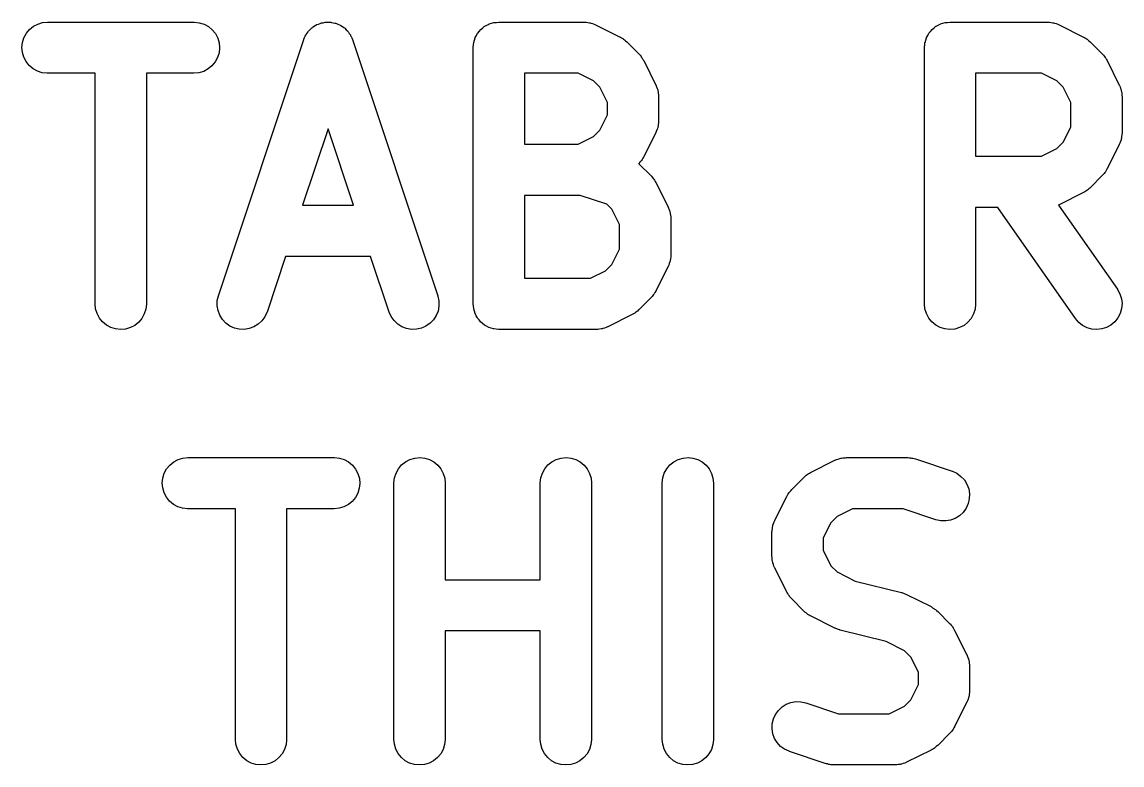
# Model space of a CAD drawing. Extents: x 74 to 212, y -170 to -83.
# Drawn here: x 74.14 to 80.58, y -163.01 to -158.66 of the extents above; entities that cross this region are included whole.
import ezdxf

# ---------------------------------------------------------------- set-up
doc = ezdxf.new("R2010")
doc.units = 0
doc.header["$MEASUREMENT"] = 0
doc.layers.add('BLACK', color=7, linetype='CONTINUOUS')

msp = doc.modelspace()

# ---------------------------------------------------------------- linework, layer by layer
at = {"layer": 'BLACK', "linetype": 'CONTINUOUS'}
for p, q in [((74.1817, -158.703), (74.2044, -158.684)), ((74.2044, -158.684), (74.2302, -158.671)), ((74.2302, -158.671), (74.2582, -158.662)), ((74.2582, -158.662), (74.2874, -158.659)), ((74.2874, -158.659), (75.1445, -158.659)), ((75.1445, -158.659), (75.1466, -158.659)), ((75.1466, -158.659), (75.1757, -158.663)), ((75.1757, -158.663), (75.2036, -158.671)), ((75.2036, -158.671), (75.2293, -158.685)), ((75.2293, -158.685), (75.2517, -158.704)), ((75.8396, -158.69), (75.8485, -158.684)), ((75.8485, -158.684), (75.857, -158.678)), ((75.857, -158.678), (75.8609, -158.677)), ((75.8609, -158.677), (75.8646, -158.674)), ((75.8646, -158.674), (75.8743, -158.671)), ((75.8743, -158.671), (75.8838, -158.667)), ((75.8838, -158.667), (75.888, -158.666)), ((75.888, -158.666), (75.892, -158.664)), ((75.892, -158.664), (75.9022, -158.663)), ((75.9022, -158.663), (75.9124, -158.66)), ((75.9124, -158.66), (75.9167, -158.66)), ((75.9167, -158.66), (75.9209, -158.66)), ((75.9209, -158.66), (75.9313, -158.66)), ((75.9313, -158.66), (75.9416, -158.66)), ((75.9416, -158.66), (75.9459, -158.66)), ((75.9459, -158.66), (75.9502, -158.661)), ((75.9502, -158.661), (75.9603, -158.663)), ((75.9603, -158.663), (75.9705, -158.665)), ((75.9705, -158.665), (75.9745, -158.666)), ((75.9745, -158.666), (75.9787, -158.667)), ((75.9787, -158.667), (75.9881, -158.672)), ((75.9881, -158.672), (75.9978, -158.675)), ((75.9978, -158.675), (76.0014, -158.678)), ((76.0014, -158.678), (76.0053, -158.679)), ((76.0053, -158.679), (76.0137, -158.685)), ((76.0137, -158.685), (76.0225, -158.691)), ((76.8363, -158.693), (76.8472, -158.684)), ((76.8472, -158.684), (76.8477, -158.684)), ((76.8477, -158.684), (76.8481, -158.684)), ((76.8481, -158.684), (76.8606, -158.677)), ((76.8606, -158.677), (76.8731, -158.671)), ((76.8731, -158.671), (76.8736, -158.67)), ((76.8736, -158.67), (76.874, -158.67)), ((76.874, -158.67), (76.8876, -158.666)), ((76.8876, -158.666), (76.9011, -158.662)), ((76.9011, -158.662), (76.9016, -158.662)), ((76.9016, -158.662), (76.9021, -158.662)), ((76.9021, -158.662), (76.9162, -158.661)), ((76.9162, -158.661), (76.9302, -158.659)), ((76.9302, -158.659), (77.4302, -158.659)), ((77.4302, -158.659), (77.4323, -158.659)), ((77.4323, -158.659), (77.4367, -158.66)), ((77.4367, -158.66), (77.4411, -158.66)), ((77.4411, -158.66), (77.4512, -158.661)), ((77.4512, -158.661), (77.4614, -158.663)), ((77.4614, -158.663), (77.4656, -158.664)), ((77.4656, -158.664), (77.47, -158.665)), ((77.47, -158.665), (77.4795, -158.668)), ((77.4795, -158.668), (77.4893, -158.671)), ((77.4893, -158.671), (77.4932, -158.674)), ((77.4932, -158.674), (77.4973, -158.675)), ((77.4973, -158.675), (77.6402, -158.747)), ((79.4791, -158.693), (79.4901, -158.684)), ((79.4901, -158.684), (79.4905, -158.684)), ((79.4905, -158.684), (79.491, -158.684)), ((79.491, -158.684), (79.5035, -158.677)), ((79.5035, -158.677), (79.5159, -158.671)), ((79.5159, -158.671), (79.5164, -158.67)), ((79.5164, -158.67), (79.5169, -158.67)), ((79.5169, -158.67), (79.5305, -158.666)), ((79.5305, -158.666), (79.544, -158.662)), ((79.544, -158.662), (79.5445, -158.662)), ((79.5445, -158.662), (79.545, -158.662)), ((79.545, -158.662), (79.559, -158.661)), ((79.559, -158.661), (79.5731, -158.659)), ((79.5731, -158.659), (80.1445, -158.659)), ((80.1445, -158.659), (80.1466, -158.659)), ((80.1466, -158.659), (80.151, -158.66)), ((80.151, -158.66), (80.1554, -158.66)), ((80.1554, -158.66), (80.1655, -158.661)), ((80.1655, -158.661), (80.1757, -158.663)), ((80.1757, -158.663), (80.1799, -158.664)), ((80.1799, -158.664), (80.1843, -158.665)), ((80.1843, -158.665), (80.1938, -158.668)), ((80.1938, -158.668), (80.2036, -158.671)), ((80.2036, -158.671), (80.2075, -158.674)), ((80.2075, -158.674), (80.2116, -158.675)), ((80.2116, -158.675), (80.3545, -158.747)), ((74.1491, -158.751), (74.163, -158.725)), ((74.163, -158.725), (74.1817, -158.703)), ((75.2517, -158.704), (75.27, -158.727)), ((75.27, -158.727), (75.2836, -158.753)), ((75.7886, -158.76), (75.793, -158.75)), ((75.793, -158.75), (75.7968, -158.741)), ((75.7968, -158.741), (75.7991, -158.737)), ((75.7991, -158.737), (75.8009, -158.733)), ((75.8009, -158.733), (75.807, -158.725)), ((75.807, -158.725), (75.8126, -158.716)), ((75.8126, -158.716), (75.8156, -158.713)), ((75.8156, -158.713), (75.8181, -158.71)), ((75.8181, -158.71), (75.8257, -158.703)), ((75.8257, -158.703), (75.8329, -158.695)), ((75.8329, -158.695), (75.8365, -158.693)), ((75.8365, -158.693), (75.8396, -158.69)), ((76.0225, -158.691), (76.0256, -158.694)), ((76.0256, -158.694), (76.0291, -158.696)), ((76.0291, -158.696), (76.0362, -158.704)), ((76.0362, -158.704), (76.0437, -158.711)), ((76.0437, -158.711), (76.0462, -158.715)), ((76.0462, -158.715), (76.0491, -158.718)), ((76.0491, -158.718), (76.0546, -158.727)), ((76.0546, -158.727), (76.0606, -158.735)), ((76.0606, -158.735), (76.0624, -158.739)), ((76.0624, -158.739), (76.0646, -158.743)), ((76.0646, -158.743), (76.0683, -158.752)), ((76.7922, -158.751), (76.7924, -158.75)), ((76.7924, -158.75), (76.7992, -158.738)), ((76.7992, -158.738), (76.8059, -158.725)), ((76.8059, -158.725), (76.8062, -158.725)), ((76.8062, -158.725), (76.8065, -158.725)), ((76.8065, -158.725), (76.8155, -158.714)), ((76.8155, -158.714), (76.8245, -158.703)), ((76.8245, -158.703), (76.8249, -158.702)), ((76.8249, -158.702), (76.8253, -158.702)), ((76.8253, -158.702), (76.8363, -158.693)), ((77.6402, -158.747), (77.642, -158.747)), ((77.642, -158.747), (77.6491, -158.752)), ((79.4351, -158.751), (79.4352, -158.75)), ((79.4352, -158.75), (79.442, -158.738)), ((79.442, -158.738), (79.4487, -158.725)), ((79.4487, -158.725), (79.4491, -158.725)), ((79.4491, -158.725), (79.4493, -158.725)), ((79.4493, -158.725), (79.4584, -158.714)), ((79.4584, -158.714), (79.4674, -158.703)), ((79.4674, -158.703), (79.4678, -158.702)), ((79.4678, -158.702), (79.4681, -158.702)), ((79.4681, -158.702), (79.4791, -158.693)), ((80.3545, -158.747), (80.3563, -158.747)), ((80.3563, -158.747), (80.3634, -158.752)), ((74.1374, -158.808), (74.1404, -158.779)), ((74.14, -158.837), (74.1374, -158.808)), ((74.1404, -158.779), (74.1491, -158.751)), ((75.2836, -158.753), (75.2919, -158.781)), ((75.2879, -160.262), (75.7879, -158.762)), ((75.2945, -158.81), (75.2915, -158.839)), ((75.2919, -158.781), (75.2945, -158.81)), ((75.7879, -158.762), (75.7886, -158.76)), ((76.0683, -158.752), (76.0725, -158.762)), ((76.0725, -158.762), (76.5725, -160.262)), ((76.7802, -158.807), (76.7818, -158.793)), ((76.7802, -158.808), (76.7802, -158.807)), ((76.7802, -158.809), (76.7802, -158.808)), ((76.7802, -158.808), (76.7802, -158.808)), ((76.7802, -158.808), (76.7802, -158.808)), ((76.7802, -160.309), (76.7802, -158.809)), ((76.7818, -158.793), (76.7833, -158.779)), ((76.7833, -158.779), (76.7834, -158.779)), ((76.7834, -158.779), (76.7835, -158.778)), ((76.7835, -158.778), (76.7878, -158.765)), ((76.7878, -158.765), (76.792, -158.751)), ((76.792, -158.751), (76.7922, -158.751)), ((77.6491, -158.752), (77.6565, -158.756)), ((77.6565, -158.756), (77.6614, -158.76)), ((77.6614, -158.76), (77.6666, -158.763)), ((77.6666, -158.763), (77.6726, -158.769)), ((77.6726, -158.769), (77.6792, -158.775)), ((77.6792, -158.775), (77.7506, -158.846)), ((79.4231, -158.807), (79.4247, -158.793)), ((79.4231, -158.808), (79.4231, -158.807)), ((79.4231, -158.809), (79.4231, -158.808)), ((79.4231, -158.808), (79.4231, -158.808)), ((79.4231, -158.808), (79.4231, -158.808)), ((79.4231, -160.309), (79.4231, -158.809)), ((79.4247, -158.793), (79.4262, -158.779)), ((79.4262, -158.779), (79.4263, -158.779)), ((79.4263, -158.779), (79.4264, -158.778)), ((79.4264, -158.778), (79.4306, -158.765)), ((79.4306, -158.765), (79.4348, -158.751)), ((79.4348, -158.751), (79.4351, -158.751)), ((80.3634, -158.752), (80.3708, -158.756)), ((80.3708, -158.756), (80.3756, -158.76)), ((80.3756, -158.76), (80.3809, -158.763)), ((80.3809, -158.763), (80.3869, -158.769)), ((80.3869, -158.769), (80.3934, -158.775)), ((80.3934, -158.775), (80.4649, -158.846)), ((74.1483, -158.865), (74.14, -158.837)), ((74.1619, -158.891), (74.1483, -158.865)), ((75.2828, -158.867), (75.2689, -158.893)), ((75.2915, -158.839), (75.2828, -158.867)), ((77.7506, -158.846), (77.7521, -158.848)), ((77.7521, -158.848), (77.7573, -158.854)), ((77.7573, -158.854), (77.7631, -158.86)), ((77.7631, -158.86), (77.7664, -158.866)), ((77.7664, -158.866), (77.7703, -158.87)), ((77.7703, -158.87), (77.7742, -158.878)), ((77.7742, -158.878), (77.7787, -158.885)), ((80.4649, -158.846), (80.4663, -158.848)), ((80.4663, -158.848), (80.4716, -158.854)), ((80.4716, -158.854), (80.4774, -158.86)), ((80.4774, -158.86), (80.4807, -158.866)), ((80.4807, -158.866), (80.4846, -158.87)), ((80.4846, -158.87), (80.4885, -158.878)), ((80.4885, -158.878), (80.493, -158.885)), ((74.1802, -158.914), (74.1619, -158.891)), ((74.2026, -158.933), (74.1802, -158.914)), ((74.2283, -158.947), (74.2026, -158.933)), ((75.2275, -158.934), (75.2017, -158.948)), ((75.2502, -158.916), (75.2275, -158.934)), ((75.2689, -158.893), (75.2502, -158.916)), ((77.7787, -158.885), (77.8501, -159.028)), ((80.493, -158.885), (80.5644, -159.028)), ((74.2562, -158.956), (74.2283, -158.947)), ((74.2853, -158.959), (74.2562, -158.956)), ((74.2874, -158.959), (74.2853, -158.959)), ((74.5659, -158.959), (74.2874, -158.959)), ((74.5659, -160.309), (74.5659, -158.959)), ((75.1445, -158.959), (74.8659, -158.959)), ((74.8659, -158.959), (74.8659, -160.309)), ((75.1737, -158.956), (75.1445, -158.959)), ((75.2017, -158.948), (75.1737, -158.956)), ((77.0802, -158.959), (77.0802, -159.374)), ((77.3948, -158.959), (77.0802, -158.959)), ((77.4842, -159.004), (77.3948, -158.959)), ((77.5212, -159.041), (77.4842, -159.004)), ((79.7231, -158.959), (79.7231, -159.445)), ((80.1091, -158.959), (79.7231, -158.959)), ((80.1985, -159.004), (80.1091, -158.959)), ((80.2355, -159.041), (80.1985, -159.004)), ((77.5659, -159.13), (77.5212, -159.041)), ((77.8501, -159.028), (77.851, -159.03)), ((77.851, -159.03), (77.8526, -159.034)), ((77.8526, -159.034), (77.8546, -159.038)), ((77.8546, -159.038), (77.8576, -159.048)), ((77.8576, -159.048), (77.8611, -159.057)), ((77.8611, -159.057), (77.8618, -159.062)), ((77.8618, -159.062), (77.8631, -159.066)), ((77.8631, -159.066), (77.8641, -159.076)), ((80.2802, -159.13), (80.2355, -159.041)), ((80.5644, -159.028), (80.5653, -159.03)), ((80.5653, -159.03), (80.5668, -159.034)), ((80.5668, -159.034), (80.5689, -159.038)), ((80.5689, -159.038), (80.5719, -159.048)), ((80.5719, -159.048), (80.5754, -159.057)), ((80.5754, -159.057), (80.5761, -159.062)), ((80.5761, -159.062), (80.5774, -159.066)), ((80.5774, -159.066), (80.5784, -159.076)), ((77.5659, -159.202), (77.5659, -159.13)), ((77.8641, -159.076), (77.8657, -159.086)), ((77.8657, -159.086), (77.8655, -159.091)), ((77.8655, -159.091), (77.8659, -159.095)), ((77.8659, -159.095), (77.8659, -159.238)), ((80.2802, -159.274), (80.2802, -159.13)), ((80.5784, -159.076), (80.58, -159.086)), ((80.58, -159.086), (80.5798, -159.091)), ((80.5798, -159.091), (80.5802, -159.095)), ((80.5802, -159.095), (80.5802, -159.309)), ((77.5212, -159.292), (77.5659, -159.202)), ((77.8638, -159.259), (77.8627, -159.269)), ((77.8655, -159.249), (77.8638, -159.259)), ((77.8659, -159.24), (77.8654, -159.244)), ((77.8654, -159.244), (77.8655, -159.249)), ((77.8659, -159.238), (77.8659, -159.24)), ((75.9302, -159.284), (75.7812, -159.731)), ((76.0793, -159.731), (75.9302, -159.284)), ((77.3948, -159.374), (77.4842, -159.329)), ((77.4842, -159.329), (77.5212, -159.292)), ((77.8501, -159.305), (77.7787, -159.448)), ((77.8517, -159.301), (77.8501, -159.305)), ((77.8538, -159.297), (77.8517, -159.301)), ((77.8569, -159.287), (77.8538, -159.297)), ((77.8606, -159.278), (77.8569, -159.287)), ((77.8613, -159.273), (77.8606, -159.278)), ((77.8627, -159.269), (77.8613, -159.273)), ((80.2355, -159.363), (80.2802, -159.274)), ((80.5781, -159.33), (80.577, -159.34)), ((80.5798, -159.32), (80.5781, -159.33)), ((80.5802, -159.311), (80.5797, -159.316)), ((80.5797, -159.316), (80.5798, -159.32)), ((80.5802, -159.309), (80.5802, -159.311)), ((77.0802, -159.374), (77.3948, -159.374)), ((80.1985, -159.4), (80.2355, -159.363)), ((80.5644, -159.376), (80.493, -159.519)), ((80.566, -159.372), (80.5644, -159.376)), ((80.5681, -159.368), (80.566, -159.372)), ((80.5712, -159.359), (80.5681, -159.368)), ((80.5749, -159.349), (80.5712, -159.359)), ((80.5756, -159.345), (80.5749, -159.349)), ((80.577, -159.34), (80.5756, -159.345)), ((77.7731, -159.457), (77.7692, -159.464)), ((77.7777, -159.45), (77.7731, -159.457)), ((77.7787, -159.448), (77.7777, -159.45)), ((79.7231, -159.445), (80.1091, -159.445)), ((80.1091, -159.445), (80.1985, -159.4)), ((77.7506, -159.487), (77.7494, -159.488)), ((77.7494, -159.488), (77.7506, -159.489)), ((77.7559, -159.48), (77.7506, -159.487)), ((77.7506, -159.489), (77.822, -159.56)), ((77.7618, -159.474), (77.7559, -159.48)), ((77.7652, -159.469), (77.7618, -159.474)), ((77.7692, -159.464), (77.7652, -159.469)), ((80.492, -159.521), (80.4874, -159.528)), ((80.493, -159.519), (80.492, -159.521)), ((77.822, -159.56), (77.8235, -159.562)), ((77.8235, -159.562), (77.8287, -159.568)), ((77.8287, -159.568), (77.8345, -159.575)), ((77.8345, -159.575), (77.8378, -159.58)), ((77.8378, -159.58), (77.8417, -159.585)), ((77.8417, -159.585), (77.8456, -159.592)), ((80.4649, -159.558), (80.3934, -159.63)), ((80.4702, -159.552), (80.4649, -159.558)), ((80.4761, -159.546), (80.4702, -159.552)), ((80.4795, -159.54), (80.4761, -159.546)), ((80.4834, -159.536), (80.4795, -159.54)), ((80.4874, -159.528), (80.4834, -159.536)), ((77.8456, -159.592), (77.8501, -159.599)), ((77.8501, -159.599), (77.9215, -159.742)), ((80.3691, -159.649), (80.3616, -159.653)), ((80.374, -159.645), (80.3691, -159.649)), ((80.3792, -159.642), (80.374, -159.645)), ((80.3854, -159.636), (80.3792, -159.642)), ((80.3919, -159.631), (80.3854, -159.636)), ((80.3934, -159.63), (80.3919, -159.631)), ((77.0802, -159.674), (77.0802, -160.159)), ((77.4059, -159.674), (77.0802, -159.674)), ((77.5635, -159.726), (77.4059, -159.674)), ((80.3545, -159.658), (80.2116, -159.729)), ((80.3616, -159.653), (80.3545, -159.658)), ((75.7812, -159.731), (76.0793, -159.731)), ((77.5927, -159.755), (77.5635, -159.726)), ((77.6374, -159.845), (77.5927, -159.755)), ((77.9215, -159.742), (77.9225, -159.744)), ((77.9225, -159.744), (77.924, -159.748)), ((77.924, -159.748), (77.9261, -159.752)), ((77.9261, -159.752), (77.929, -159.762)), ((77.929, -159.762), (77.9326, -159.772)), ((77.9326, -159.772), (77.9332, -159.776)), ((77.9332, -159.776), (77.9345, -159.78)), ((77.9345, -159.78), (77.9355, -159.79)), ((79.8521, -159.745), (79.7231, -159.745)), ((79.7231, -159.745), (79.7231, -160.309)), ((80.3073, -160.395), (79.8521, -159.745)), ((80.2097, -159.73), (80.2083, -159.731)), ((80.2083, -159.731), (80.5531, -160.223)), ((80.2116, -159.729), (80.2097, -159.73)), ((77.6374, -159.988), (77.6374, -159.845)), ((77.9355, -159.79), (77.9371, -159.8)), ((77.9371, -159.8), (77.9369, -159.805)), ((77.9369, -159.805), (77.9374, -159.809)), ((77.9374, -159.809), (77.9374, -160.024)), ((75.6812, -160.031), (75.5725, -160.357)), ((76.1793, -160.031), (75.6812, -160.031)), ((76.2879, -160.357), (76.1793, -160.031)), ((77.5927, -160.078), (77.6374, -159.988)), ((77.937, -160.034), (77.9352, -160.045)), ((77.9374, -160.026), (77.9369, -160.03)), ((77.9369, -160.03), (77.937, -160.034)), ((77.9374, -160.024), (77.9374, -160.026)), ((77.5557, -160.115), (77.5927, -160.078)), ((77.9215, -160.091), (77.8501, -160.233)), ((77.9231, -160.087), (77.9215, -160.091)), ((77.9252, -160.083), (77.9231, -160.087)), ((77.9283, -160.073), (77.9252, -160.083)), ((77.932, -160.063), (77.9283, -160.073)), ((77.9328, -160.059), (77.932, -160.063)), ((77.9341, -160.055), (77.9328, -160.059)), ((77.9352, -160.045), (77.9341, -160.055)), ((77.0802, -160.159), (77.4662, -160.159)), ((77.4662, -160.159), (77.5557, -160.115)), ((80.5531, -160.223), (80.5543, -160.225)), ((80.5543, -160.225), (80.5683, -160.251)), ((75.2806, -160.32), (75.2814, -160.29)), ((75.2814, -160.29), (75.2879, -160.262)), ((76.5725, -160.262), (76.5732, -160.264)), ((76.5732, -160.264), (76.5793, -160.292)), ((76.5793, -160.292), (76.5797, -160.322)), ((77.822, -160.272), (77.7506, -160.344)), ((77.8274, -160.266), (77.822, -160.272)), ((77.8332, -160.26), (77.8274, -160.266)), ((77.8366, -160.255), (77.8332, -160.26)), ((77.8406, -160.25), (77.8366, -160.255)), ((77.8446, -160.242), (77.8406, -160.25)), ((77.8492, -160.235), (77.8446, -160.242)), ((77.8501, -160.233), (77.8492, -160.235)), ((80.5683, -160.251), (80.5771, -160.279)), ((80.5771, -160.279), (80.5802, -160.308)), ((74.5688, -160.338), (74.5659, -160.309)), ((74.5773, -160.366), (74.5688, -160.338)), ((74.8627, -160.34), (74.8538, -160.368)), ((74.8659, -160.311), (74.8627, -160.34)), ((74.8659, -160.309), (74.8659, -160.311)), ((75.2855, -160.348), (75.2806, -160.32)), ((75.2958, -160.376), (75.2855, -160.348)), ((75.5719, -160.359), (75.5596, -160.385)), ((75.5725, -160.357), (75.5719, -160.359)), ((76.2999, -160.383), (76.2879, -160.357)), ((76.5744, -160.351), (76.5637, -160.378)), ((76.5797, -160.322), (76.5744, -160.351)), ((76.7816, -160.323), (76.7802, -160.309)), ((76.7829, -160.337), (76.7816, -160.323)), ((76.783, -160.338), (76.7829, -160.337)), ((76.7831, -160.338), (76.783, -160.338)), ((76.7872, -160.352), (76.7831, -160.338)), ((76.7912, -160.365), (76.7872, -160.352)), ((77.7311, -160.36), (77.7262, -160.364)), ((77.7364, -160.356), (77.7311, -160.36)), ((77.7425, -160.351), (77.7364, -160.356)), ((77.7491, -160.345), (77.7425, -160.351)), ((77.7506, -160.344), (77.7491, -160.345)), ((79.4259, -160.338), (79.4231, -160.309)), ((79.4344, -160.366), (79.4259, -160.338)), ((79.7198, -160.34), (79.711, -160.368)), ((79.7231, -160.311), (79.7198, -160.34)), ((79.7231, -160.309), (79.7231, -160.311)), ((80.5777, -160.337), (80.5695, -160.365)), ((80.5802, -160.308), (80.5777, -160.337)), ((74.591, -160.392), (74.5773, -160.366)), ((74.6095, -160.415), (74.591, -160.392)), ((74.6321, -160.434), (74.6095, -160.415)), ((74.8209, -160.416), (74.7981, -160.435)), ((74.8397, -160.394), (74.8209, -160.416)), ((74.8538, -160.368), (74.8397, -160.394)), ((75.3113, -160.401), (75.2958, -160.376)), ((75.3314, -160.422), (75.3113, -160.401)), ((75.3552, -160.439), (75.3314, -160.422)), ((75.5423, -160.409), (75.5208, -160.429)), ((75.5596, -160.385), (75.5423, -160.409)), ((76.3167, -160.407), (76.2999, -160.383)), ((76.338, -160.428), (76.3167, -160.407)), ((76.5275, -160.423), (76.5035, -160.44)), ((76.5478, -160.402), (76.5275, -160.423)), ((76.5637, -160.378), (76.5478, -160.402)), ((76.7914, -160.366), (76.7912, -160.365)), ((76.7915, -160.366), (76.7914, -160.366)), ((76.7982, -160.379), (76.7915, -160.366)), ((76.8047, -160.391), (76.7982, -160.379)), ((76.805, -160.392), (76.8047, -160.391)), ((76.8053, -160.392), (76.805, -160.392)), ((76.8142, -160.403), (76.8053, -160.392)), ((76.8231, -160.414), (76.8142, -160.403)), ((76.8235, -160.415), (76.8231, -160.414)), ((76.8238, -160.415), (76.8235, -160.415)), ((76.8347, -160.424), (76.8238, -160.415)), ((76.8455, -160.433), (76.8347, -160.424)), ((77.7116, -160.372), (77.5687, -160.443)), ((77.7187, -160.368), (77.7116, -160.372)), ((77.7262, -160.364), (77.7187, -160.368)), ((79.4481, -160.392), (79.4344, -160.366)), ((79.4667, -160.415), (79.4481, -160.392)), ((79.4892, -160.434), (79.4667, -160.415)), ((79.678, -160.416), (79.6552, -160.435)), ((79.6969, -160.394), (79.678, -160.416)), ((79.711, -160.368), (79.6969, -160.394)), ((80.3264, -160.418), (80.3073, -160.395)), ((80.3494, -160.436), (80.3264, -160.418)), ((80.5378, -160.414), (80.5154, -160.433)), ((80.556, -160.391), (80.5378, -160.414)), ((80.5695, -160.365), (80.556, -160.391)), ((74.6578, -160.448), (74.6321, -160.434)), ((74.6858, -160.456), (74.6578, -160.448)), ((74.7149, -160.459), (74.6858, -160.456)), ((74.7441, -160.457), (74.7149, -160.459)), ((74.7721, -160.448), (74.7441, -160.457)), ((74.7981, -160.435), (74.7721, -160.448)), ((75.3818, -160.451), (75.3552, -160.439)), ((75.4103, -160.458), (75.3818, -160.451)), ((75.4396, -160.459), (75.4103, -160.458)), ((75.4685, -160.454), (75.4396, -160.459)), ((75.4959, -160.444), (75.4685, -160.454)), ((75.5208, -160.429), (75.4959, -160.444)), ((76.3627, -160.443), (76.338, -160.428)), ((76.39, -160.454), (76.3627, -160.443)), ((76.4188, -160.459), (76.39, -160.454)), ((76.4481, -160.458), (76.4188, -160.459)), ((76.4767, -160.452), (76.4481, -160.458)), ((76.5035, -160.44), (76.4767, -160.452)), ((76.8459, -160.433), (76.8455, -160.433)), ((76.8464, -160.434), (76.8459, -160.433)), ((76.8588, -160.44), (76.8464, -160.434)), ((76.8711, -160.447), (76.8588, -160.44)), ((76.8716, -160.447), (76.8711, -160.447)), ((76.8721, -160.448), (76.8716, -160.447)), ((76.8856, -160.452), (76.8721, -160.448)), ((76.899, -160.456), (76.8856, -160.452)), ((76.8996, -160.456), (76.899, -160.456)), ((76.9001, -160.456), (76.8996, -160.456)), ((76.9141, -160.458), (76.9001, -160.456)), ((76.9281, -160.459), (76.9141, -160.458)), ((76.9291, -160.459), (76.9281, -160.459)), ((76.9292, -160.459), (76.9291, -160.459)), ((76.9302, -160.459), (76.9292, -160.459)), ((76.9292, -160.459), (76.9292, -160.459)), ((77.5017, -160.459), (76.9302, -160.459)), ((77.5061, -160.459), (77.5017, -160.459)), ((77.5105, -160.459), (77.5061, -160.459)), ((77.5206, -160.457), (77.5105, -160.459)), ((77.5308, -160.456), (77.5206, -160.457)), ((77.535, -160.455), (77.5308, -160.456)), ((77.5394, -160.454), (77.535, -160.455)), ((77.549, -160.451), (77.5394, -160.454)), ((77.5588, -160.448), (77.549, -160.451)), ((77.5627, -160.446), (77.5588, -160.448)), ((77.5669, -160.444), (77.5627, -160.446)), ((77.5687, -160.443), (77.5669, -160.444)), ((79.515, -160.448), (79.4892, -160.434)), ((79.5429, -160.456), (79.515, -160.448)), ((79.572, -160.459), (79.5429, -160.456)), ((79.6012, -160.457), (79.572, -160.459)), ((79.6293, -160.448), (79.6012, -160.457)), ((79.6552, -160.435), (79.6293, -160.448)), ((80.3755, -160.449), (80.3494, -160.436)), ((80.4036, -160.457), (80.3755, -160.449)), ((80.4328, -160.459), (80.4036, -160.457)), ((80.4619, -160.456), (80.4328, -160.459)), ((80.4898, -160.447), (80.4619, -160.456)), ((80.5154, -160.433), (80.4898, -160.447)), ((74.9844, -161.275), (75.0031, -161.253)), ((75.0031, -161.253), (75.0258, -161.234)), ((75.0258, -161.234), (75.0516, -161.221)), ((75.0516, -161.221), (75.0797, -161.212)), ((75.0797, -161.212), (75.1088, -161.209)), ((75.1088, -161.209), (75.9659, -161.209)), ((75.9659, -161.209), (75.968, -161.209)), ((75.968, -161.209), (75.9971, -161.213)), ((75.9971, -161.213), (76.025, -161.221)), ((76.025, -161.221), (76.0507, -161.235)), ((76.0507, -161.235), (76.0731, -161.254)), ((76.0731, -161.254), (76.0915, -161.277)), ((76.3422, -161.275), (76.361, -161.252)), ((76.361, -161.252), (76.3838, -161.234)), ((76.3838, -161.234), (76.4098, -161.22)), ((76.4098, -161.22), (76.4378, -161.212)), ((76.4378, -161.212), (76.467, -161.209)), ((76.467, -161.209), (76.4961, -161.212)), ((76.4961, -161.212), (76.5241, -161.221)), ((76.5241, -161.221), (76.5498, -161.235)), ((76.5498, -161.235), (76.5724, -161.254)), ((76.5724, -161.254), (76.5909, -161.276)), ((77.1993, -161.275), (77.2181, -161.252)), ((77.2181, -161.252), (77.241, -161.234)), ((77.241, -161.234), (77.2669, -161.22)), ((77.2669, -161.22), (77.295, -161.212)), ((77.295, -161.212), (77.3241, -161.209)), ((77.3241, -161.209), (77.3533, -161.212)), ((77.3533, -161.212), (77.3812, -161.221)), ((77.3812, -161.221), (77.407, -161.235)), ((77.407, -161.235), (77.4295, -161.254)), ((77.4295, -161.254), (77.448, -161.276)), ((77.9136, -161.275), (77.9324, -161.252)), ((77.9324, -161.252), (77.9552, -161.234)), ((77.9552, -161.234), (77.9812, -161.22)), ((77.9812, -161.22), (78.0093, -161.212)), ((78.0093, -161.212), (78.0384, -161.209)), ((78.0384, -161.209), (78.0675, -161.212)), ((78.0675, -161.212), (78.0955, -161.221)), ((78.0955, -161.221), (78.1213, -161.235)), ((78.1213, -161.235), (78.1438, -161.254)), ((78.1438, -161.254), (78.1623, -161.276)), ((78.756, -161.297), (78.8989, -161.225)), ((78.8989, -161.225), (78.9007, -161.224)), ((78.9007, -161.224), (78.9049, -161.223)), ((78.9049, -161.223), (78.9088, -161.221)), ((78.9088, -161.221), (78.9186, -161.218)), ((78.9186, -161.218), (78.9282, -161.214)), ((78.9282, -161.214), (78.9326, -161.213)), ((78.9326, -161.213), (78.9368, -161.212)), ((78.9368, -161.212), (78.947, -161.211)), ((78.947, -161.211), (78.9571, -161.21)), ((78.9571, -161.21), (78.9616, -161.21)), ((78.9616, -161.21), (78.9659, -161.209)), ((78.9659, -161.209), (79.3231, -161.209)), ((79.3231, -161.209), (79.3252, -161.209)), ((79.3252, -161.209), (79.3336, -161.21)), ((79.3336, -161.21), (79.342, -161.21)), ((79.342, -161.21), (79.3481, -161.212)), ((79.3481, -161.212), (79.3543, -161.213)), ((79.3543, -161.213), (79.3623, -161.215)), ((79.3623, -161.215), (79.3705, -161.217)), ((79.3705, -161.217), (79.5848, -161.288)), ((74.9619, -161.329), (74.9705, -161.301)), ((74.9705, -161.301), (74.9844, -161.275)), ((76.0915, -161.277), (76.105, -161.303)), ((76.105, -161.303), (76.1133, -161.331)), ((76.3192, -161.328), (76.3281, -161.3)), ((76.3281, -161.3), (76.3422, -161.275)), ((76.5909, -161.276), (76.6046, -161.302)), ((76.6046, -161.302), (76.6131, -161.33)), ((77.1764, -161.328), (77.1852, -161.3)), ((77.1852, -161.3), (77.1993, -161.275)), ((77.448, -161.276), (77.4618, -161.302)), ((77.4618, -161.302), (77.4702, -161.33)), ((77.8907, -161.328), (77.8995, -161.3)), ((77.8995, -161.3), (77.9136, -161.275)), ((78.1623, -161.276), (78.1761, -161.302)), ((78.1761, -161.302), (78.1845, -161.33)), ((78.6456, -161.396), (78.717, -161.325)), ((78.717, -161.325), (78.7185, -161.323)), ((78.7185, -161.323), (78.7251, -161.318)), ((78.7251, -161.318), (78.7312, -161.312)), ((78.7312, -161.312), (78.7365, -161.309)), ((78.7365, -161.309), (78.7414, -161.305)), ((78.7414, -161.305), (78.7489, -161.301)), ((78.7489, -161.301), (78.756, -161.297)), ((79.5848, -161.288), (79.5868, -161.289)), ((79.5868, -161.289), (79.6134, -161.301)), ((79.6134, -161.301), (79.637, -161.319)), ((79.637, -161.319), (79.6569, -161.34)), ((74.9588, -161.358), (74.9619, -161.329)), ((74.9615, -161.387), (74.9588, -161.358)), ((74.9697, -161.415), (74.9615, -161.387)), ((76.1129, -161.389), (76.1042, -161.417)), ((76.1159, -161.36), (76.1129, -161.389)), ((76.1133, -161.331), (76.1159, -161.36)), ((76.3159, -161.359), (76.316, -161.357)), ((76.3159, -162.859), (76.3159, -161.359)), ((76.316, -161.357), (76.3192, -161.328)), ((76.6131, -161.33), (76.6159, -161.359)), ((76.6159, -161.359), (76.6159, -161.924)), ((77.1731, -161.357), (77.1764, -161.328)), ((77.1731, -161.359), (77.1731, -161.357)), ((77.1731, -161.924), (77.1731, -161.359)), ((77.4702, -161.33), (77.4731, -161.359)), ((77.4731, -161.359), (77.4731, -162.859)), ((77.8874, -161.357), (77.8907, -161.328)), ((77.8874, -161.359), (77.8874, -161.357)), ((77.8874, -162.859), (77.8874, -161.359)), ((78.1845, -161.33), (78.1874, -161.359)), ((78.1874, -161.359), (78.1874, -162.859)), ((79.6569, -161.34), (79.6722, -161.365)), ((79.6722, -161.365), (79.6824, -161.392)), ((79.6824, -161.392), (79.6871, -161.421)), ((74.9833, -161.441), (74.9697, -161.415)), ((75.0016, -161.464), (74.9833, -161.441)), ((76.0903, -161.443), (76.0716, -161.466)), ((76.1042, -161.417), (76.0903, -161.443)), ((78.5461, -161.578), (78.6175, -161.435)), ((78.6175, -161.435), (78.6184, -161.433)), ((78.6184, -161.433), (78.623, -161.426)), ((78.623, -161.426), (78.627, -161.419)), ((78.627, -161.419), (78.631, -161.414)), ((78.631, -161.414), (78.6344, -161.409)), ((78.6344, -161.409), (78.6402, -161.403)), ((78.6402, -161.403), (78.6456, -161.396)), ((79.686, -161.451), (79.6793, -161.479)), ((79.6871, -161.421), (79.686, -161.451)), ((75.0241, -161.483), (75.0016, -161.464)), ((75.0497, -161.497), (75.0241, -161.483)), ((75.0776, -161.506), (75.0497, -161.497)), ((75.1067, -161.509), (75.0776, -161.506)), ((75.1088, -161.509), (75.1067, -161.509)), ((75.3874, -161.509), (75.1088, -161.509)), ((75.3874, -162.859), (75.3874, -161.509)), ((75.9659, -161.509), (75.6874, -161.509)), ((75.6874, -161.509), (75.6874, -162.859)), ((75.9951, -161.506), (75.9659, -161.509)), ((76.0231, -161.498), (75.9951, -161.506)), ((76.049, -161.484), (76.0231, -161.498)), ((76.0716, -161.466), (76.049, -161.484)), ((79.0014, -161.509), (78.9119, -161.554)), ((79.2987, -161.509), (79.0014, -161.509)), ((79.4899, -161.573), (79.2987, -161.509)), ((79.6672, -161.506), (79.6502, -161.53)), ((79.6793, -161.479), (79.6672, -161.506)), ((78.5424, -161.586), (78.5445, -161.582)), ((78.5445, -161.582), (78.5461, -161.578)), ((78.9119, -161.554), (78.8749, -161.591)), ((79.5185, -161.579), (79.4899, -161.573)), ((79.5477, -161.58), (79.5185, -161.579)), ((79.5766, -161.575), (79.5477, -161.58)), ((79.604, -161.565), (79.5766, -161.575)), ((79.6288, -161.55), (79.604, -161.565)), ((79.6502, -161.53), (79.6288, -161.55)), ((78.5302, -161.643), (78.5307, -161.638)), ((78.5302, -161.645), (78.5302, -161.643)), ((78.5302, -161.788), (78.5302, -161.645)), ((78.5306, -161.634), (78.5324, -161.624)), ((78.5307, -161.638), (78.5306, -161.634)), ((78.5324, -161.624), (78.5335, -161.614)), ((78.5335, -161.614), (78.5348, -161.61)), ((78.5348, -161.61), (78.5356, -161.605)), ((78.5356, -161.605), (78.5393, -161.596)), ((78.5393, -161.596), (78.5424, -161.586)), ((78.8749, -161.591), (78.8302, -161.68)), ((78.8302, -161.68), (78.8302, -161.752)), ((78.8302, -161.752), (78.8749, -161.842)), ((78.5307, -161.792), (78.5302, -161.788)), ((78.5305, -161.797), (78.5307, -161.792)), ((78.5321, -161.807), (78.5305, -161.797)), ((78.5331, -161.817), (78.5321, -161.807)), ((78.5344, -161.821), (78.5331, -161.817)), ((78.5351, -161.826), (78.5344, -161.821)), ((78.5386, -161.835), (78.5351, -161.826)), ((78.5415, -161.845), (78.5386, -161.835)), ((78.8749, -161.842), (78.9119, -161.879)), ((78.5436, -161.849), (78.5415, -161.845)), ((78.5451, -161.853), (78.5436, -161.849)), ((78.5461, -161.855), (78.5451, -161.853)), ((78.6175, -161.998), (78.5461, -161.855)), ((78.9119, -161.879), (79.0183, -161.932)), ((76.6159, -161.924), (77.1731, -161.924)), ((79.0183, -161.932), (79.288, -161.999)), ((78.622, -162.005), (78.6175, -161.998)), ((78.6259, -162.012), (78.622, -162.005)), ((78.6298, -162.017), (78.6259, -162.012)), ((78.6331, -162.023), (78.6298, -162.017)), ((78.6389, -162.029), (78.6331, -162.023)), ((78.6441, -162.035), (78.6389, -162.029)), ((78.6456, -162.037), (78.6441, -162.035)), ((79.288, -161.999), (79.2901, -162)), ((79.2901, -162), (79.2907, -162)), ((79.2907, -162), (79.2914, -162)), ((79.2914, -162), (79.3045, -162.005)), ((79.3045, -162.005), (79.3175, -162.01)), ((79.3175, -162.01), (79.3181, -162.011)), ((79.3181, -162.011), (79.3187, -162.011)), ((79.3187, -162.011), (79.4616, -162.082)), ((78.717, -162.108), (78.6456, -162.037)), ((79.4616, -162.082), (79.4635, -162.083)), ((79.4635, -162.083), (79.4705, -162.088)), ((79.4705, -162.088), (79.478, -162.092)), ((79.478, -162.092), (79.4828, -162.096)), ((79.4828, -162.096), (79.488, -162.099)), ((79.488, -162.099), (79.4941, -162.105)), ((78.7235, -162.114), (78.717, -162.108)), ((78.7296, -162.119), (78.7235, -162.114)), ((78.7348, -162.123), (78.7296, -162.119)), ((78.7396, -162.127), (78.7348, -162.123)), ((78.7471, -162.131), (78.7396, -162.127)), ((78.7541, -162.135), (78.7471, -162.131)), ((78.756, -162.136), (78.7541, -162.135)), ((78.8989, -162.208), (78.756, -162.136)), ((79.4941, -162.105), (79.5006, -162.11)), ((79.5006, -162.11), (79.572, -162.182)), ((77.1731, -162.224), (76.6159, -162.224)), ((76.6159, -162.224), (76.6159, -162.859)), ((77.1731, -162.859), (77.1731, -162.224)), ((78.8995, -162.208), (78.8989, -162.208)), ((78.9001, -162.208), (78.8995, -162.208)), ((78.9131, -162.213), (78.9001, -162.208)), ((78.9262, -162.218), (78.9131, -162.213)), ((78.9269, -162.218), (78.9262, -162.218)), ((78.9275, -162.219), (78.9269, -162.218)), ((78.9296, -162.219), (78.9275, -162.219)), ((79.1993, -162.286), (78.9296, -162.219)), ((79.572, -162.182), (79.5735, -162.183)), ((79.5735, -162.183), (79.5787, -162.19)), ((79.5787, -162.19), (79.5845, -162.196)), ((79.5845, -162.196), (79.5878, -162.201)), ((79.5878, -162.201), (79.5917, -162.206)), ((79.5917, -162.206), (79.5956, -162.214)), ((79.5956, -162.214), (79.6001, -162.221)), ((79.6001, -162.221), (79.6715, -162.364)), ((79.3057, -162.34), (79.1993, -162.286)), ((79.3427, -162.377), (79.3057, -162.34)), ((79.3874, -162.466), (79.3427, -162.377)), ((79.6715, -162.364), (79.6725, -162.365)), ((79.6725, -162.365), (79.674, -162.37)), ((79.674, -162.37), (79.6761, -162.374)), ((79.6761, -162.374), (79.679, -162.383)), ((79.679, -162.383), (79.6826, -162.393)), ((79.6826, -162.393), (79.6832, -162.397)), ((79.6832, -162.397), (79.6845, -162.402)), ((79.6845, -162.402), (79.6855, -162.412)), ((79.6855, -162.412), (79.6871, -162.422)), ((79.6871, -162.422), (79.6869, -162.426)), ((79.3874, -162.538), (79.3874, -162.466)), ((79.6869, -162.426), (79.6874, -162.431)), ((79.6874, -162.431), (79.6874, -162.574)), ((79.3427, -162.628), (79.3874, -162.538)), ((79.682, -162.613), (79.6783, -162.623)), ((79.6828, -162.609), (79.682, -162.613)), ((79.6841, -162.605), (79.6828, -162.609)), ((79.6852, -162.595), (79.6841, -162.605)), ((79.687, -162.584), (79.6852, -162.595)), ((79.6874, -162.576), (79.6869, -162.58)), ((79.6869, -162.58), (79.687, -162.584)), ((79.6874, -162.574), (79.6874, -162.576)), ((78.5674, -162.689), (78.5888, -162.669)), ((78.5888, -162.669), (78.6136, -162.653)), ((78.6136, -162.653), (78.641, -162.643)), ((78.641, -162.643), (78.6699, -162.638)), ((78.6699, -162.638), (78.6991, -162.639)), ((78.6991, -162.639), (78.7277, -162.646)), ((78.7277, -162.646), (78.9189, -162.709)), ((79.2162, -162.709), (79.3057, -162.665)), ((79.3057, -162.665), (79.3427, -162.628)), ((79.6715, -162.641), (79.6001, -162.783)), ((79.6731, -162.637), (79.6715, -162.641)), ((79.6752, -162.633), (79.6731, -162.637)), ((79.6783, -162.623), (79.6752, -162.633)), ((78.5316, -162.768), (78.5383, -162.739)), ((78.5383, -162.739), (78.5504, -162.713)), ((78.5504, -162.713), (78.5674, -162.689)), ((78.9189, -162.709), (79.2162, -162.709)), ((78.5305, -162.797), (78.5316, -162.768)), ((78.5352, -162.826), (78.5305, -162.797)), ((79.5866, -162.805), (79.5832, -162.81)), ((79.5906, -162.8), (79.5866, -162.805)), ((79.5946, -162.792), (79.5906, -162.8)), ((79.5992, -162.785), (79.5946, -162.792)), ((79.6001, -162.783), (79.5992, -162.785)), ((75.3902, -162.888), (75.3874, -162.859)), ((75.6874, -162.861), (75.6841, -162.89)), ((75.6874, -162.859), (75.6874, -162.861)), ((76.3188, -162.888), (76.3159, -162.859)), ((76.6159, -162.861), (76.6127, -162.89)), ((76.6159, -162.859), (76.6159, -162.861)), ((77.1759, -162.888), (77.1731, -162.859)), ((77.4731, -162.861), (77.4698, -162.89)), ((77.4731, -162.859), (77.4731, -162.861)), ((77.8902, -162.888), (77.8874, -162.859)), ((78.1874, -162.861), (78.1841, -162.89)), ((78.1874, -162.859), (78.1874, -162.861)), ((78.5454, -162.853), (78.5352, -162.826)), ((78.5607, -162.878), (78.5454, -162.853)), ((79.572, -162.822), (79.5006, -162.894)), ((79.5774, -162.816), (79.572, -162.822)), ((79.5832, -162.81), (79.5774, -162.816)), ((75.3987, -162.916), (75.3902, -162.888)), ((75.4124, -162.942), (75.3987, -162.916)), ((75.6752, -162.918), (75.6611, -162.944)), ((75.6841, -162.89), (75.6752, -162.918)), ((76.3273, -162.916), (76.3188, -162.888)), ((76.341, -162.942), (76.3273, -162.916)), ((76.6038, -162.918), (76.5897, -162.944)), ((76.6127, -162.89), (76.6038, -162.918)), ((77.1844, -162.916), (77.1759, -162.888)), ((77.1981, -162.942), (77.1844, -162.916)), ((77.461, -162.918), (77.4469, -162.944)), ((77.4698, -162.89), (77.461, -162.918)), ((77.8987, -162.916), (77.8902, -162.888)), ((77.9124, -162.942), (77.8987, -162.916)), ((78.1752, -162.918), (78.1611, -162.944)), ((78.1841, -162.89), (78.1752, -162.918)), ((78.5806, -162.9), (78.5607, -162.878)), ((78.6042, -162.917), (78.5806, -162.9)), ((78.6308, -162.929), (78.6042, -162.917)), ((78.6328, -162.93), (78.6308, -162.929)), ((78.8471, -163.002), (78.6328, -162.93)), ((79.4616, -162.922), (79.3187, -162.993)), ((79.4687, -162.918), (79.4616, -162.922)), ((79.4762, -162.914), (79.4687, -162.918)), ((79.4811, -162.91), (79.4762, -162.914)), ((79.4864, -162.906), (79.4811, -162.91)), ((79.4925, -162.901), (79.4864, -162.906)), ((79.4991, -162.895), (79.4925, -162.901)), ((79.5006, -162.894), (79.4991, -162.895)), ((75.4309, -162.965), (75.4124, -162.942)), ((75.4535, -162.984), (75.4309, -162.965)), ((75.4792, -162.998), (75.4535, -162.984)), ((75.5072, -163.006), (75.4792, -162.998)), ((75.5936, -162.998), (75.5655, -163.007)), ((75.6195, -162.985), (75.5936, -162.998)), ((75.6423, -162.966), (75.6195, -162.985)), ((75.6611, -162.944), (75.6423, -162.966)), ((76.3595, -162.965), (76.341, -162.942)), ((76.3821, -162.984), (76.3595, -162.965)), ((76.4078, -162.998), (76.3821, -162.984)), ((76.4358, -163.006), (76.4078, -162.998)), ((76.5221, -162.998), (76.4941, -163.007)), ((76.5481, -162.985), (76.5221, -162.998)), ((76.5709, -162.966), (76.5481, -162.985)), ((76.5897, -162.944), (76.5709, -162.966)), ((77.2167, -162.965), (77.1981, -162.942)), ((77.2392, -162.984), (77.2167, -162.965)), ((77.265, -162.998), (77.2392, -162.984)), ((77.2929, -163.006), (77.265, -162.998)), ((77.3793, -162.998), (77.3512, -163.007)), ((77.4052, -162.985), (77.3793, -162.998)), ((77.428, -162.966), (77.4052, -162.985)), ((77.4469, -162.944), (77.428, -162.966)), ((77.9309, -162.965), (77.9124, -162.942)), ((77.9535, -162.984), (77.9309, -162.965)), ((77.9792, -162.998), (77.9535, -162.984)), ((78.0072, -163.006), (77.9792, -162.998)), ((78.0936, -162.998), (78.0655, -163.007)), ((78.1195, -162.985), (78.0936, -162.998)), ((78.1423, -162.966), (78.1195, -162.985)), ((78.1611, -162.944), (78.1423, -162.966)), ((78.8553, -163.003), (78.8471, -163.002)), ((79.299, -163.001), (79.2894, -163.004)), ((79.3088, -162.998), (79.299, -163.001)), ((79.3127, -162.996), (79.3088, -162.998)), ((79.3169, -162.994), (79.3127, -162.996)), ((79.3187, -162.993), (79.3169, -162.994)), ((75.5363, -163.009), (75.5072, -163.006)), ((75.5655, -163.007), (75.5363, -163.009)), ((76.4649, -163.009), (76.4358, -163.006)), ((76.4941, -163.007), (76.4649, -163.009)), ((77.322, -163.009), (77.2929, -163.006)), ((77.3512, -163.007), (77.322, -163.009)), ((78.0363, -163.009), (78.0072, -163.006)), ((78.0655, -163.007), (78.0363, -163.009)), ((78.8633, -163.006), (78.8553, -163.003)), ((78.8695, -163.007), (78.8633, -163.006)), ((78.8756, -163.008), (78.8695, -163.007)), ((78.884, -163.008), (78.8756, -163.008)), ((78.8924, -163.009), (78.884, -163.008)), ((78.8945, -163.009), (78.8924, -163.009)), ((79.2517, -163.009), (78.8945, -163.009)), ((79.2561, -163.009), (79.2517, -163.009)), ((79.2605, -163.009), (79.2561, -163.009)), ((79.2706, -163.007), (79.2605, -163.009)), ((79.2808, -163.006), (79.2706, -163.007)), ((79.285, -163.005), (79.2808, -163.006)), ((79.2894, -163.004), (79.285, -163.005))]:
    msp.add_line(p, q, dxfattribs=at)

doc.saveas('drawing.dxf')
